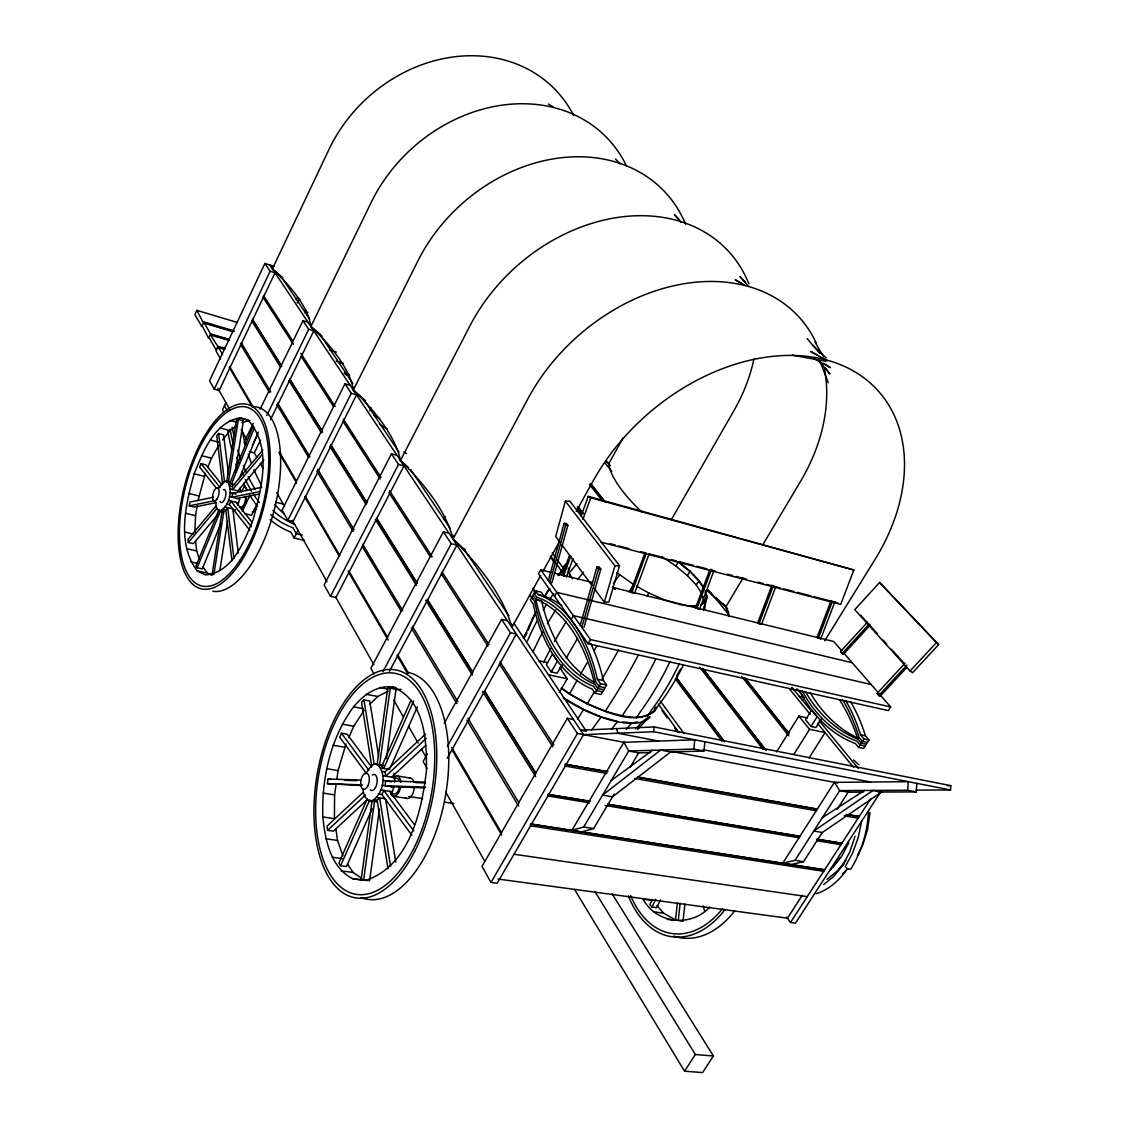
<?xml version="1.0" encoding="UTF-8"?>
<svg xmlns="http://www.w3.org/2000/svg" width="1129" height="1129" viewBox="0 0 1129 1129"><rect width="100%" height="100%" fill="white"/><g stroke="black" fill="none" stroke-linecap="round" stroke-linejoin="round"><path stroke-width="1.5" d="M336.089 784.443L334.607 794.872L334.41 818.652L322.852 816.944C321.497 778.347 330.402 738.31 353.575 706.839C363.834 694.377 379.118 683.398 396.039 687.646M215.399 500.627L216.542 508.727L219.435 511.028C229.413 506.992 233.124 490.579 227.578 481.716L224.107 481.504L218.56 488.165M530.602 824.071L530.545 825.821L823.676 871.32L823.648 869.739L530.602 824.071L531.561 824.085L824.678 869.767L823.648 869.739M607.966 771.615L565.347 764.305L565.29 766.083L606.866 773.478M194.908 532.69L195.557 515.643L197.152 505.75M239.743 417.772L248.422 420.496C272.371 447.366 261.603 488.504 253.122 519.749C243.977 541.426 232.715 572.558 205.534 574.915L197.222 570.907C176.336 543.162 185.65 504.592 194.16 473.827C203.051 451.995 213.804 423.036 239.743 417.772L248.182 420.044M916.071 790.131L950.533 789.961L950.816 785.671L654.143 726.949L580.616 730.209L584.949 731.042M916.847 783.357L916.268 791.923L907.688 790.272L908.295 781.677L834.373 782.355L782.736 863.233L795.028 860.312L803.538 861.653L822.293 832.482L881.608 792.05L873.07 790.427L813.783 831.029L822.293 832.482M868.455 810.594C867.82 831.24 861.554 851.591 850.744 869.175L847.653 869.076L845.24 866.663L852.621 853.03L858.167 837.69L861.61 821.362M670.668 751.97L612.511 796.806L602.576 795.112L660.648 750.065L670.668 751.97L703.988 751.025L704.835 741.767M583.693 826.978L628.712 751.025L693.898 749.077L694.758 739.791L623.9 742.303L571.895 830.365L583.693 826.978L593.628 828.545L614.247 793.899M202.105 325.702L208.526 338.135L210.558 333.888L203.968 322.569L201.569 326.154L194.88 314.582L196.841 310.348L237.175 322.414M573.461 719.498L567.337 718.312L481.998 866.38L491.002 882.426L497.155 883.245L583.566 734.64L653.677 731.733L654.143 726.949M229.032 340.45L210.417 335.003L217.756 346.208L216.147 351.302L220.564 358.909M209.119 337.783L216.274 350.117M675.481 920.333L677.358 903.059M678.261 920.643L680.124 903.341M684.908 903.99L683.045 921.264L679.856 920.841M196.841 310.348L203.389 322.936L231.953 331.376M372.02 801.237L361.111 879.787L363.609 880.055L374.518 801.35C367.306 802.648 363.002 795.663 363.101 789.213M386.428 758.73L396.067 688.888L390.281 687.759L379.598 764.728L374.165 764.192L371.596 765.377L365.683 773.802M369.07 800.771L371.568 800.898C383.451 794.844 387.755 772.673 376.663 764.234L374.165 764.192L363.975 699.938L369.719 701.024L378.681 756.444M369.564 880.818L379.443 809.253M377.1 764.672L387.783 687.857L390.281 687.759M869.993 812.513L867.608 829.547L862.598 845.48L857.433 855.345M361.322 785.586L327.396 783.653L328.073 779.01L361.449 780.083M336.837 779.236L338.079 770.557L345.996 743.983M219.816 570.681L227.621 521.076M235.241 472.642L243.384 420.863L238.332 419.508L236.483 419.988L226.661 482.125M211.998 574.943L222.004 511.649L223.838 511.296L213.833 574.689M238.332 419.508L228.51 481.73L225.955 481.095M197.942 500.81L205.379 473.291M216.331 502.617L194.343 507.034L189.319 505.834L189.94 502.066L213.55 497.212M655.977 706.937L654.467 711.369C634.258 726.018 607.416 711.947 587.165 703.974L590.763 697.891A271.779 39.882 -63.5 0 0 594.376 691.908M704.186 608.912L707.022 596.733L705.329 590.834M703.395 610.126L707.022 596.733L705.202 592.273M593.967 588.167L604.311 602.124L608.856 601.983L619.525 565.728L569.835 501.149L565.389 501.177L555.694 536.487L559.829 542.075M548.327 580.659L564.119 523.419L566.349 523.39L567.845 525.366L551.982 582.62L549.781 582.691L565.615 525.394L564.119 523.419M237.64 505.312L239.687 499.074L229.413 496.577M391.354 794.548L393.88 787.139L382.096 785.248M580.179 625.283L596.959 567.012L599.231 566.956L600.826 569.058L583.961 627.343M581.717 627.428L598.553 569.115L596.959 567.012M604.311 602.124L614.938 565.841L565.389 501.177M701.899 603.747L704.694 602.124L706.458 596.648L703.071 603.62M680.448 669.187L676.751 675.819M855.006 836.406L849.883 851.76L842.813 865.082L833.922 876.217L823.747 884.501M654.989 708.024L653.987 710.96C640.171 722.616 620.456 715.391 605.073 711.143C589.761 705.131 574.76 697.962 561.536 688.069M581.04 516.221L588.251 496.379L853.849 570.004L840.696 604.41L600.727 542.075M569.468 555.553L562.355 575.113L563.583 575.889L566.49 576.594L573.01 558.672M582.931 519.326L590.763 497.79L588.251 496.379M563.583 575.889L570.695 556.315M645.026 552.645L630.589 591.808L631.845 592.584L634.625 593.261L649.062 554.099M631.845 592.584L646.296 553.379M709.675 570.089L695.633 607.727L696.918 608.489L699.571 609.138L713.613 571.514M696.918 608.489L711.595 569.185M771.982 585.132L757.714 622.912L759.027 623.674L761.553 624.295L775.821 586.515M759.027 623.674L773.309 585.852M831.113 600.529L817.029 637.433L818.37 638.195L820.783 638.774L834.867 601.87M818.37 638.195L832.468 601.249M526.368 632.861L523.404 638.238L526.509 631.958A294.613 264.228 -3.5 0 1 535.95 611.96M528.301 630.137L530.193 625.254A304.661 279.766 30.8 0 1 535.372 613.753M221.961 484.75L206.028 464.908L201.033 463.638L199.635 467.11L216.514 488.349M207.835 467.251L211.504 458.176L218.716 445.447M219.111 509.334L195.924 566.095L197.152 567.802L202.274 568.931L220.861 523.546M254.505 427.524L231.431 483.96L230.133 482.351L253.164 426M197.152 567.802L220.395 510.971L223.796 511.79M239.193 478.781L258.301 432.111M249.932 530.447L229.455 504.649L230.909 501.078L251.442 526.791M371.582 767.043L347.182 734.245L341.466 733.243L339.716 737.251L365.979 772.913M348.819 737.533L353.758 726.243L364.088 710.395M367.264 798.965L338.841 863.12L340.577 865.731L346.462 866.507L372.104 808.801M413.666 700.926L383.705 768.482L381.856 766.026L411.027 700.178M340.577 865.731L369.79 799.868M390.281 767.847L417.377 706.867M411.775 835.093L381.898 794.534L383.747 790.385L413.694 830.845M264.906 263.424L209.542 380.769L214.27 389.209L219.139 390.549L275.01 272.809L270.113 271.256L264.906 263.424L274.375 266.458M214.27 389.209L270.113 271.256M540.692 575.451L511.889 627.357A310.221 125.672 25.3 0 0 452.955 539.154A293.018 110.035 24.7 0 0 400.442 460.547A277.917 97.052 24.4 0 0 353.335 390.041A264.496 86.185 24.1 0 0 310.87 326.479A252.459 77.012 24 0 0 272.385 268.885L328.976 149.451A145.232 124.176 -43.2 0 1 452.616 57.043A145.232 124.176 -43.2 0 1 573.786 115.708M225.927 402.587L222.498 409.771L223.994 412.438M227.437 411.055L224.459 405.678M253.249 423.375L244.076 442.328L245.557 444.981M260.136 409.15L302.967 320.664L308.019 322.202M252.317 445.32L257.652 434.34M266.797 415.528L308.697 329.287L302.967 320.664M652.139 899.996L649.881 904.639L651.969 907.039L656.711 907.674L660.479 899.954M651.969 907.039L655.737 899.305M260.503 440.211L254.321 452.898L249.269 451.586M270.537 419.607L313.777 330.825L308.697 329.287M241.521 491.948L244.584 485.682L247.251 490.579A310.419 143.369 -72.1 0 1 243.483 483.127M242.213 511.268L249.932 495.518M256.975 504.282L251.569 515.261L244.81 513.639M344.952 383.804L282.095 510.082L287.824 520.3L293.06 521.556L356.552 394.84L351.288 393.329L344.952 383.804L350.188 385.314M287.824 520.3L351.288 393.329M365.57 400.809A183.152 63.097 25.3 0 0 353.335 390.041L417.885 260.94A159.923 129.228 -42.1 0 1 557.825 158.187A159.923 129.228 -42.1 0 1 685.585 224.163M304.604 540.466L294.119 537.997L298 530.291M369.917 410.773L371.3 408.035M391.481 453.802L324.122 585.005L330.487 596.338L335.934 597.537L403.999 465.868L398.537 464.4L391.481 453.802L396.928 455.269M647.242 596.126L648.738 592.965L664.148 599.767L676.454 603.634M330.487 596.338L398.537 464.4M848.825 842.671L841.698 856.191L832.807 867.34M443.768 519.665L445.405 516.56M449.017 533.255L443.372 531.844L370.862 668.312L374.024 673.928M465.233 550.133A204.039 80.794 26.6 0 0 452.955 539.154L527.864 398.862A177.959 133.518 -41.3 0 1 679.376 284.579A177.959 133.518 -41.3 0 1 816.267 343.117M382.9 671.699L451.261 543.698L443.372 531.844M389.392 671.289L456.935 545.095L451.261 543.698M559.236 575.423A294.613 264.228 -3.5 0 1 563.23 570.272L566.532 564.218A304.661 279.766 30.8 0 0 557.895 575.635M523.997 638.435L526.933 633.101M427.355 753.847L423.149 761.482L427.129 768.581M444.233 723.28L501.572 619.398L507.457 620.71M550.938 572.318L540.72 569.82L538.491 573.828L588.167 643.742L888.325 710.593L890.654 706.937L844.111 653.451M543.232 570.865L559.335 541.864M576.27 511.338L593.219 480.799A188.585 135.071 -40.9 0 1 827.825 360.363A188.585 135.071 -40.9 0 1 874.792 559.857L824.749 640.736M447.324 746.467L510.463 632.748L501.572 619.398M561.762 605.751A186.751 104.207 -80.1 0 0 543.882 595.9L541.285 592.189L535.471 590.82L530.418 599.922L533.198 603.944A195.853 117.049 -74.4 0 0 592.16 689.071L595.054 693.248L601.08 694.49L606.583 685.021L603.422 680.533A186.751 104.207 -80.1 0 0 590.792 643.615M623.236 437.643L608.757 463.694A152.034 45.118 30.3 0 0 641.893 512.157M447.239 758.251L516.362 634.061L510.463 632.748M554.551 596.422L556.809 592.372L852.197 662.723M571.091 619.722L573.405 615.63L871.165 684.527M551.234 671.953L557.401 661.1L552.533 653.973L546.408 664.798L551.234 671.953L557.161 673.194L561.79 665.066M559.419 692.416L567.238 678.727L559.631 667.564M588.167 643.742L590.523 639.607L540.72 569.82M671.459 519.467L733.779 410.9A168.461 131.514 -41.6 0 0 753.918 359.008M595.054 693.248L600.557 683.751L597.41 679.263A187.132 103.981 -80.1 0 0 538.067 594.517L535.471 590.82M491.002 882.426L577.413 733.469L567.337 718.312M701.899 593.544L696.198 584.907L687.321 575.55L675.862 566.066L678.275 561.917L690.172 571.26L699.147 580.673L703.946 587.913M687.321 575.55L690.172 571.26M696.198 584.907L699.147 580.673M629.897 767.579L638.633 752.888L650.53 752.549M729.263 616.533A169.59 54.347 32.2 0 1 725.919 606.781L742.995 578.076M762.767 544.841L800.517 481.391A177.959 133.518 -41.3 0 0 824.509 369.042M629.022 591.949L633.595 584.526L616.815 572.629M802.267 700.502L804.13 697.51L799.332 696.452M776.597 751.9L798.88 716.125L807.475 717.959M811.017 726.497L817.142 716.732L811.638 710.028L805.556 719.766L811.017 726.497L815.914 727.528L821.164 719.173M793.814 754.44L809.549 729.32L825.073 732.566L809.126 757.869M577.554 719.102L583.637 709.464L601.207 716.873L617.662 721.459L611.438 729.306M858.59 747.454L864.038 738.945L868.991 739.989L863.558 748.485L858.59 747.454L855.345 743.545A177.507 125.22 -74.2 0 1 799.445 690.341M795.028 860.312L839.694 790.582L907.688 790.272M837.252 809.197L848.189 792.177L863.078 792.121M684.555 1071.209L695.337 1054.528L713.387 1055.982L702.619 1072.55L684.555 1071.209L574.478 889.384M802.296 895.241L787.435 918.187L497.988 879.039M786.687 917.129L790.512 922.492L870.515 799.05M880.154 792.713L795.465 923.155L790.512 922.492M613.4 583.34L619.623 574.971M601.207 716.873L591.667 730.011M577.681 579.403L583.566 572.22M830.605 869.782L839.835 858.111M845.946 860.34L837.676 870.685L826.978 879.308M847.032 869.259C839.411 880.225 829.095 889.61 816.196 893.773M843.885 864.221L838.607 869.725M228.538 474.448L223.598 434.834L218.589 433.522L216.74 435.808L222.625 484.073M847.907 868.596L842.756 873.606M222.484 439.957L230.062 430.629L236.356 425.901M561.254 688.295L569.383 694.039L572.869 687.9A271.807 20.534 -58.4 0 1 577.145 680.265M215.667 506.314L188.007 539.337L188.345 542.499L193.412 543.642L218.927 513.342M262.055 454.648L232.715 489.605L232.32 486.43L262.747 450.09M188.345 542.499L217.149 508.177M237.838 490.875L263.833 460.011M232.01 560.944L225.786 509.941L227.705 507.669L233.971 558.686M233.477 511.776L235.397 509.518M626.299 729.376L631.803 722.927M635.754 728.953L642.655 721.219M576.99 563.724L569.101 573.024L572.361 578.782M879.576 582.493L854.752 609.674L910.087 671.007L912.599 672.715L938.58 644.673L879.576 582.493L938.58 644.673M870.346 624.986L843.518 654.255L842.262 653.423L840.597 651.504L867.397 622.248M842.262 653.423L869.104 624.125M906.982 667.225L880.07 696.311L878.799 695.478L877.05 693.46L905.105 663.118M878.799 695.478L906.897 665.108M910.087 671.007L936.096 642.923M637.702 729.348L649.514 716.534L644.024 720.274M363.975 699.938L361.562 702.323L371.766 766.478M369.663 704.425L377.749 696.48L388.164 691.23M363.524 792.036L327.001 826.174L327.593 830.337L333.394 831.17L367.504 799.501M382.082 771.446L385.017 771.94L425.464 734.132M327.593 830.337L365.429 795.07M426.226 738.394L385.709 776.159L385.017 771.94M391.594 777.133L425.816 745.352M374.165 799.755L377.128 800.207L379.64 797.893L390.606 866.465M611.241 780.52L652.421 750.319M709.774 907.039C691.075 927.643 656.471 923.734 643.093 899.22L652.562 900.49M822.364 817.636L864.489 790.469M224.939 348.903L217.587 347.309L224.361 349.27M701.038 604.707L704.694 602.124M372.316 774.988L373.445 774.466A8.171 4.163 -80 0 1 376.888 783.695A8.171 4.163 -80 0 1 370.241 789.891M581.802 831.904L593.628 828.545M241.761 422.627L249.876 420.496M791.231 864.56L803.538 861.653M261.773 487.291L232.602 493.288L231.995 497.197L259.43 491.637M189.319 505.834L214.623 500.712M237.118 498.453L259.487 493.966M633.355 722.673L638.012 721.953M697.609 605.469L690.031 606.061L696.579 605.751M845.96 814.432L859.197 816.521L848.796 814.672M816.507 839.256L841.853 843.264L817.594 839.214M396.067 688.888L390.662 688.408M396.081 689.551L401.021 689.367M614.938 565.841L619.525 565.728M598.553 569.115L600.826 569.058M565.615 525.394L567.845 525.366M947.358 785.699L950.816 785.671M878.164 792.064L916.268 791.923M424.462 782.115L385.723 780.859L385.045 785.713L425.548 787.167M344.373 780.266L356.708 780.675M415.331 782.595L425.492 782.933M327.396 783.653L362.536 784.909M390.944 786.659L424.829 787.901M622.375 721.953L630.236 722.758M322.852 816.944C325.124 839.835 330.374 867.34 352.855 878.828L365.965 880.253C409.545 865.689 421.611 811.469 426.395 771.107C426.931 741.386 424.984 699.768 392.723 686.996M363.609 880.055L368.068 880.634M352.855 878.828L361.322 879.928M667.211 919.359L675.184 920.389M341.367 870.911L353.151 872.463L361.816 878.39M654.03 911.879L663.556 913.135L675.297 919.768M332.208 857.221L342.242 858.576M325.928 838.805L337.571 840.442L342.863 855.74M514.02 854.244L807.263 896.638M376.691 797.427L385.539 798.81L395.771 862.133M323.092 793.08L334.607 794.872M371.568 800.898L377.467 801.816M378.949 794.068L381.898 794.534M393.188 796.255L406.68 798.386M328.073 779.01L330.938 779.462M380.798 789.905L392.582 791.796M408.853 796.453L422.669 798.655M445.122 802.211L453.759 803.58M690.482 606.217L678.374 604.269M326.606 768.68L338.079 770.557M382.773 780.379L391.608 781.818M397.38 775.962L410.843 778.177M382.759 775.679L394.529 777.613L394.543 782.298M589.465 801.322L547.861 794.379L590.481 801.237M608.531 804.511L799.177 836.363M380.769 767.988L389.576 769.456M547.932 795.931L589.536 802.86M605.13 805.457L799.304 837.803M816.634 840.682L840.907 844.732L840.78 843.321M376.663 764.234L383.987 765.462M378.921 765.533L381.856 766.026M607.825 804.144L800.249 836.307M333.14 745.253L344.585 747.215M637.419 776.879L817.608 809.084M342.313 724.197L353.758 726.243M565.347 764.305L606.922 771.728M638.097 777.302L816.507 809.168M634.597 778.417L816.521 810.805M844.238 815.745L858.096 818.215L858.082 816.606M792.375 355.183L826.019 361.28M353.575 706.839L363.397 708.659M638.633 752.888L628.712 751.025L623.9 742.303M848.189 792.177L839.694 790.582L834.373 782.355M577.413 733.469L625.127 742.543M671.84 751.434L837.76 783.004M366.262 694.307L377.749 696.48M693.898 749.077L703.988 751.025M658.56 741.076L617.845 733.215L616.519 728.614M703.085 749.684L870.586 782.03M379.598 687.49L387.84 689.085M653.677 731.733L950.533 789.961M602.632 691.823L596.606 690.581L593.699 686.404A192.212 114.848 -74.4 0 1 534.624 601.376L531.858 597.326M865.082 746.086L860.129 745.069L856.869 741.146A174.219 122.878 -74.2 0 1 802.225 690.948M605.017 687.716L598.977 686.46L595.844 681.972A183.674 102.062 -80.1 0 0 536.642 597.1L534.045 593.388M867.439 742.402L862.485 741.372L858.957 737.166A167.346 110.289 -81.8 0 0 842.573 699.867M603.832 689.763L597.805 688.507L594.673 684.005A193.821 107.34 -80.3 0 0 535.527 599.09L538.434 599.767M866.268 744.237L861.314 743.207L857.8 738.987A176.618 116.005 -82 0 0 839.327 699.599M600.557 683.751L606.583 685.021M548.468 674.803L567.238 678.727M597.41 679.263L603.422 680.533M845.593 700.417A170.493 112.35 -81.8 0 1 860.51 734.739L865.449 735.783L868.991 739.989M539.055 660.79L547.551 662.596M197.222 570.907L207.482 573.137L211.659 575.155M190.759 561.903L197.561 563.413M186.525 548.652L196.672 550.938L199.353 559.194M590.523 639.607L890.654 706.937M184.761 532.084L193.158 534.003M532.944 595.364L535.739 599.386L540.099 600.402M538.067 594.517L543.882 595.9M185.509 513.272L195.557 515.643M302.29 535.075L296.306 533.664L292.99 527.751A304.576 140.631 -72.1 0 1 270.889 514.697M223.217 509.32L225.786 509.941M221.27 510.675L223.838 511.296M219.435 511.028L222.004 511.649M188.712 493.444L198.732 495.871M226.873 504.028L229.455 504.649M225.123 507.048L232.828 508.911L238.332 553.069M228.34 500.443L238.614 502.941M230.034 492.653L236.032 494.121M554.339 573.151L591.822 582.324M230.147 488.984L240.406 491.51L239.997 488.321M275.758 502.193L282.546 503.859M227.578 481.716L230.133 482.351M194.16 473.827L204.166 476.311M228.877 483.311L234.846 484.793M229.751 485.795L232.32 486.43M201.498 455.636L211.504 458.176M610.126 543.698L615.234 545.025M618.636 545.914L628.839 548.567M640.736 551.658L645.83 552.984M649.231 553.873L662.836 557.401M671.346 559.617L676.44 560.944M679.841 561.833L693.446 565.361M696.847 566.25L707.05 568.903M710.451 569.792L715.56 571.119M727.457 574.209L732.552 575.536M735.953 576.425L746.156 579.078M758.067 582.169L763.162 583.495M766.563 584.385L780.167 587.913M783.568 588.802L793.772 591.455M797.173 592.344L810.777 595.872M814.178 596.761L837.986 602.957M210.304 440.014L218.645 442.187M220.028 427.976L230.062 430.629M230.048 420.355L236.78 422.161M590.763 497.79L853.849 570.004M217.756 346.208L224.516 348.169M210.558 333.888L229.173 339.335M344.176 373.036L349.256 374.532M210.954 334.551L229.568 339.998M344.627 373.699L349.694 375.181M345.756 374.616L349.129 375.604M203.53 321.821L233.759 330.769M336.23 361.111L342.948 363.101M203.968 322.569L234.211 331.517M338.404 362.353L343.442 363.848M329.612 350.061L336.343 352.065M742.36 283.619L735.332 279.893L744.321 285.016M818.525 355.804L810.664 351.458L827.557 360.871M814.023 358.627L830.238 367.631L823.775 363.228M636.601 586.205L648.822 593.021M569.383 694.039L587.165 703.974M583.637 709.464L563.625 697.891M819.442 638.026L820.783 638.774M760.24 623.533L761.553 624.295M548.369 104.066L553.323 106.973M698.286 608.376L699.571 609.138M633.355 592.485L634.625 593.261M373.699 414.907L379.683 418.605M379.753 424.532L387.191 429.133M403.872 452.037L406.355 453.576M565.262 575.832L566.49 576.594M877.05 693.46L880.07 696.311M840.597 651.504L843.518 654.255M662.596 557.091L675.862 566.066M612.751 587.108L615.46 588.971M853.566 759.958L858.732 764.7M678.275 561.917L689.748 571.387L698.653 580.729L704.369 589.352M654.467 711.369L658.362 705.512A292.919 267.644 56.2 0 0 683.468 664.953M826.188 357.935L812.993 345.474M745.577 282.278L739.918 276.506L747.751 285.623M679.531 219.929L674.465 214.736L681.097 222.385M615.531 159.118L620.103 163.818M647.496 716.111L651.377 710.24A285.905 240.802 81.6 0 0 679.432 663.513M860.764 615.319L877.261 633.581M883.146 640.101L886.674 644.01M891.388 649.231L904.343 663.584M841.811 650.798L833.738 641.526L612.271 587.334A69.448 23.638 30 0 0 614.966 589.14M656.965 905.543L663.556 913.135M818.962 361.153L829.9 373.925L825.384 367.983M807.15 338.615L819.767 353.419M860.51 734.739L864.038 738.945M796.919 688.746L803.1 696.254M607.021 461.578L610.408 465.712M723.167 603.436L727.64 608.884M792.149 687.674L811.398 711.185M819.217 720.739L858.308 768.468M605.116 463.144L611.805 471.343M711.002 592.838L728.826 614.67M789.016 688.394L810.199 714.332M817.565 723.364L853.665 767.565M798.88 716.125L809.549 729.32M236.046 502.32L252.332 522.614M201.033 463.638L220.056 487.474M591.271 484.397L605.525 502.349M744.773 677.725L788.635 732.961M590.58 483.805L603.733 500.373M745.168 678.529L789.03 733.779M589.409 484.397L602.547 500.98M741.654 676.469L788.762 735.882M578.147 506.836L583.524 513.794M702.845 668.34L766.266 750.475M577.385 506.399L582.747 513.356M703.127 669.328L764.389 748.696M577.3 508.36L581.59 513.935M699.698 667.197L763.049 749.402M676.327 677.414L723.901 740.765M676.624 678.402L724.169 741.753M675.354 679.051L721.812 741.033M389.646 791.316L414.512 824.763M561.903 544.87L591.892 585.372M341.466 733.243L368.802 770.176M552.222 552.956L555.341 557.218M557.416 560.069L563.653 568.607M660.253 700.968L684.146 733.709M550.684 556.075L562.073 571.74M658.376 704.157L679.093 732.636M550.26 556.823L553.365 561.099M662.031 710.649L667.211 717.776M674.45 727.753L677.555 732.015M202.825 566.73L207.482 573.137M636.431 717.818L640.27 711.905A280.288 201.625 -84.4 0 0 669.85 661.82M532.93 588.096L535.965 592.429M532.493 588.872L535.513 593.219M529.642 594.658L532.662 598.991M347.605 864.264L353.151 872.463M281.248 276.69L309.699 319.084M319.507 333.69L352.869 383.394M364.639 400.936L398.989 452.108M410.758 469.65L450.005 528.118M463.751 548.581L508.883 615.827M513.78 623.137L586.388 731.324M269.789 264.976L583.566 734.64M263.565 295.615L293.173 341.452M300.808 353.278L335.186 406.496M343.371 419.198L381.023 477.468M389.618 490.776L432.181 556.724M442.131 572.093L488.928 644.532M499.992 661.721L553.859 745.069M262.888 297.026L293.413 344.387M301.048 356.214L333.464 406.525M343.004 421.329L380.205 479.035M388.785 492.343L430.756 557.458M441.241 573.73L487.982 646.225M499.427 663.993L552.829 746.848M823.535 356.863L815.011 342.002M612.116 893.886L713.387 1055.982M252.36 319.14L281.276 365.443M289.673 378.892L322.301 431.165M330.698 444.6L367.066 502.857M376.394 517.802L417.42 583.524M427.679 599.951L472.444 671.642M484.567 691.061L535.852 773.21M252.797 320.17L281.714 366.488M290.111 379.937L322.739 432.224M331.136 445.673L366.572 502.447M376.832 518.888L416.94 583.128M427.185 599.57L472.882 672.785M485.004 692.204L535.372 772.885M251.612 320.721L280.486 367.052M288.869 380.515L321.455 432.844M329.837 446.294L366.163 504.592M375.477 519.552L416.446 585.33M425.76 600.275L472.317 675.029M482.563 691.47L535.654 776.681M594.955 891.585L695.337 1054.528M241.183 342.637L270.762 391.946M277.593 402.982L309.91 456.836M317.658 469.354L354.083 529.684M362.719 544.347L402.785 610.733M412.353 626.228L457.88 701.659M467.886 718.242L518.874 802.719M240.435 344.218L269.521 392.525M276.803 404.605L308.626 457.443M316.812 471.033L353.179 531.42M362.268 546.521L401.359 611.438M411.365 628.049L456.822 703.536M466.827 720.147L518.648 806.191M218.179 346.942L222.611 354.548M229.709 366.713L252.811 406.327M279.456 452.023L296.334 480.968M305.225 496.195L339.871 555.609M348.748 570.837L387.84 637.871M397.606 654.622L408.261 672.898M451.798 747.553L501.544 832.849M229.3 367.405L252.374 407.019M278.99 452.715L296.729 483.17M304.717 496.887L339.321 556.287M348.198 571.528L388.122 640.072M396.999 655.3L407.64 673.576M452.009 749.741L501.699 835.037M571.062 577.046L568.607 572.685L568.367 568.07M217.812 388.207L229.949 409.714M241.225 429.683L246.418 438.899M254.223 452.729L256.819 457.33M260.291 463.469L262.888 468.083M276.76 492.667L284.564 506.484M292.355 520.314L327.029 581.76M335.708 597.128L373.84 664.713M393.781 700.051L403.307 716.943M408.515 726.159L418.055 743.065M421.512 749.204L425.845 756.882M445.786 792.219L484.793 861.356M294.119 537.997L290.816 532.069A310.419 143.369 -72.1 0 1 270.156 519.721M621.98 716.294L625.762 710.324A276.04 153.304 -75.5 0 0 655.384 659.886M819.866 360.687L828.234 382.759M702.718 596.479L703.96 600.868M703.24 905.91L704.524 910.948M605.158 711.566L608.856 705.554A273.204 98.59 -68.9 0 0 638.435 654.82M393.823 773.393L394.529 777.613M377.128 800.207L388.009 868.737M563.23 570.286L563.71 573.659M335.863 828.714L337.571 840.442M218.589 433.522L224.516 481.787M195.571 541.003L196.672 550.938M305.804 309.868A14.86 6.548 -73.4 0 1 304.816 312.719M296.038 299.622A14.86 6.548 -73.4 0 1 297.449 297.463M307.808 312.056A14.846 6.562 -73.4 0 1 306.693 314.85M297.195 302.868A14.846 6.562 -73.4 0 1 299.171 299.241M297.774 302.501A14.042 6.21 -73.4 0 1 299.764 299.1M606.202 461.662A144.921 41.265 29.6 0 0 608.757 463.694A208.498 58.2 30 0 1 606.09 461.324M626.567 166.189A152.217 126.758 -42.6 0 0 501.883 105.195A152.217 126.758 -42.6 0 0 371.201 202.401L310.884 326.493A174.487 56.281 25 0 1 321.878 336.019M353.702 387.318A174.487 56.281 25 0 1 353.335 390.041M850.504 701.504A170.183 112.477 -81.9 0 1 865.449 735.783M272.385 268.885A166.725 50.48 24.7 0 1 282.716 277.734M728.84 612.68A244.316 76.038 32.7 0 1 725.919 606.781A160.177 49.464 31.2 0 1 706.599 590.227M685.007 567.901A160.177 49.464 31.2 0 1 679.827 561.466M725.919 606.781A230.641 69.405 31.6 0 1 715.857 597.467M711.101 592.852A230.641 69.405 31.6 0 1 707.657 589.423M791.471 687.942A169.59 54.347 32.2 0 0 794.181 690.158A244.316 76.038 32.7 0 1 791.768 687.956M748.88 283.845A168.461 131.514 -41.6 0 0 617.337 217.488A168.461 131.514 -41.6 0 0 469.819 326.055L400.442 460.547A192.904 71.183 25.8 0 1 408.515 467.575M452.941 535.047A192.904 71.183 25.8 0 1 452.955 539.154M511.747 624.196A204.039 80.794 26.6 0 1 511.889 627.357M858.054 739.297A184.493 130.414 -73.8 0 1 805.217 691.385M858.365 738.324A184.14 130.541 -73.8 0 1 810.086 692.472M594.898 684.343A203.615 121.96 -74.1 0 1 535.739 599.386M593.826 682.057A203.178 122.2 -74.1 0 1 541.553 600.741M734.612 911.032A103.529 65.877 -82 0 1 673.787 936.096M722.616 908.619A100.735 63.718 -81.9 0 1 630.645 895.593M724.945 909.72A103.896 65.722 -81.9 0 1 628.373 895.904M294.669 524.392A323.529 149.762 -71.8 0 1 272.865 510.534M255.309 489.393A323.529 149.762 -71.8 0 1 248.168 476.565M245.995 471.978A323.529 149.762 -71.8 0 1 243.285 465.6M240.844 459.164A323.529 149.762 -71.8 0 1 237.824 450.062M233.943 435.639A323.529 149.762 -71.8 0 1 232.122 427.256M257.553 506.455A310.419 143.369 -72.1 0 1 249.65 494.827M236.963 467.081A310.419 143.369 -72.1 0 1 235.947 464.061M231.812 449.864A310.419 143.369 -72.1 0 1 227.846 431.264M284.423 514.132A322.414 150.637 -71.7 0 1 274.799 504.48M261.335 484.976A322.414 150.637 -71.7 0 1 253.983 469.763M251.372 463.2A322.414 150.637 -71.7 0 1 248.267 454.197M245.501 444.755A322.414 150.637 -71.7 0 1 242.34 431.574M259.458 502.645A304.576 140.631 -72.1 0 1 253.178 493.782M251.499 491.059A304.576 140.631 -72.1 0 1 245.303 479.373M243.271 474.872A304.576 140.631 -72.1 0 1 242.086 472.063M238.783 463.285A304.576 140.631 -72.1 0 1 236.78 457.174M233.251 444.36A304.576 140.631 -72.1 0 1 230.048 429.062M407.823 672.348A115.285 59.258 -80 0 1 444.149 802.719A115.285 59.258 -80 0 1 361.139 897.583M394.684 778.643A8.115 4.206 -80.1 0 1 399.313 781.339M399.341 787.308A8.115 4.206 -80.1 0 1 392.652 793.461M393.118 777.881A10.373 5.377 -80.1 0 1 400.837 782.341M400.485 787.647A10.373 5.377 -80.1 0 1 396.067 795.677A10.373 5.377 -80.1 0 1 390.888 794.11M409.418 778.149A10.33 5.405 -80.2 0 1 413.934 782.214M414.343 787.139A10.33 5.405 -80.2 0 1 410.984 796.524A10.33 5.405 -80.2 0 1 405.396 797.639M223.316 489.676A6.718 2.893 -75.9 0 1 225.419 497.127A6.718 2.893 -75.9 0 1 220 501.601M252.882 406.623A94.751 41.293 -75.9 0 1 276.055 502.334A94.751 41.293 -75.9 0 1 212.788 591.271M246.432 496.901A8.538 3.754 -75.9 0 1 241.479 508.939M256.424 508.106A8.51 3.782 -75.9 0 1 252.233 511.973M255.14 508.445A6.647 2.95 -75.9 0 1 254.293 509.433M245.332 496.365A6.675 2.935 -75.9 0 1 244.104 504.268A6.675 2.935 -75.9 0 1 240.11 507.034M544.644 596.719A294.613 264.228 -3.5 0 1 549.851 588.59M527.412 641.074A286.597 232.786 -26.1 0 1 537.7 619.708M543.232 609.9A286.597 232.786 -26.1 0 1 546.577 604.354M550.077 598.864A286.597 232.786 -26.1 0 1 553.718 593.417M580.56 674.239A271.807 20.534 -58.4 0 1 586.981 662.991M594.447 650.064A271.807 20.534 -58.4 0 1 596.987 645.689M618.579 649.951A271.779 39.882 -63.5 0 1 602.096 678.882M562.567 573.123A75.502 26.701 30 0 1 565.982 563.879M532.973 652.04A280.613 189.305 -38.8 0 1 542.724 632.184M547.424 623.716A280.613 189.305 -38.8 0 1 555.934 609.688M704.369 606.231A69.448 23.638 30 0 1 704.764 609.208M543.543 662.681A276.21 137.54 -46.9 0 1 550.656 648.625M554.494 641.554A276.21 137.54 -46.9 0 1 566.208 621.698M560.563 668.58A273.274 80.441 -53 0 1 562.242 665.447M566.165 658.263A273.274 80.441 -53 0 1 577.639 638.322M650.078 716.887A74.401 29.241 30.1 0 1 563.286 698.188M544.206 596.973A304.661 279.766 30.8 0 1 549.089 588.83M367.645 786.25A8.199 4.149 -79.9 0 0 366.671 773.21A8.199 4.149 -79.9 0 0 360.73 784.218A8.199 4.149 -79.9 0 0 367.645 786.25M414.922 850.97A115.737 58.948 -80 0 0 396.251 670.033A115.737 58.948 -80 0 0 314.864 830.563A115.737 58.948 -80 0 0 414.922 850.97M413.51 848.966A112.223 57.156 -80 0 0 395.545 673.42A112.223 57.156 -80 0 0 316.543 828.926A112.223 57.156 -80 0 0 413.51 848.966M216.909 499.173A6.732 2.879 -75.9 0 0 217.982 488.109A6.732 2.879 -75.9 0 0 212.661 495.885A6.732 2.879 -75.9 0 0 216.909 499.173M240.816 561.917A95.062 41.025 -75.9 0 0 253.037 406.92A95.062 41.025 -75.9 0 0 178.678 520.892A95.062 41.025 -75.9 0 0 240.816 561.917M240.181 559.97A92.169 39.783 -75.9 0 0 252.106 409.629A92.169 39.783 -75.9 0 0 179.977 520.032A92.169 39.783 -75.9 0 0 240.181 559.97"/></g></svg>
